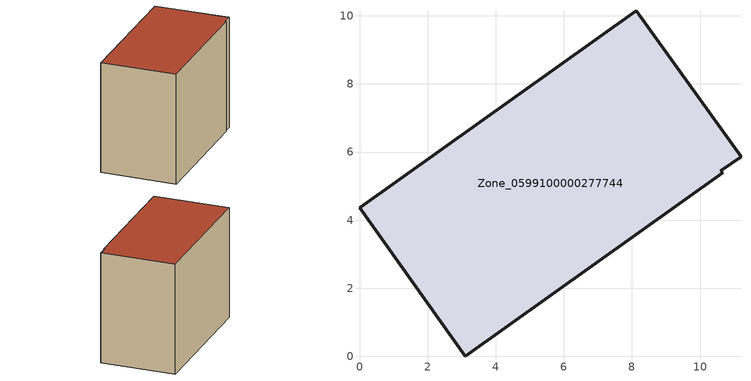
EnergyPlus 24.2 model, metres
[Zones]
Zone_0599100000277744
 floor ground (C_G): 10.66,5.38 3.11,0 0,4.36 8.13,10.15 11.2,5.86 10.61,5.45 z0
 wall outside (C_F): 0,4.36 3.11,0 10.66,5.38 10.61,5.45 11.2,5.86 8.13,10.15 0,4.36 z0:7.94
 roof outside (C_R): 3.11,0 10.66,5.38 10.61,5.45 11.2,5.86 8.13,10.15 0,4.36 z7.94
[BUILDING]
Pand.0599100000277744: North Axis=0; Terrain=City; Loads Convergence Tolerance Value=0.04; Temperature Convergence Tolerance Value=0.4; Solar Distribution=FullExterior; Maximum Number of Warmup Days=25; Minimum Number of Warmup Days=1
[Site:Location]
Rotterdam.The.Hague.AP_ZH_NLD Design_Conditions: Latitude=51.96; Longitude=4.45; Time Zone=1; Elevation=-4.5
[SITE:GROUNDTEMPERATURE:BUILDINGSURFACE]
18, 18, 18, 18, 18, 18, 18, 18, 18, 18, 18, 18
[MATERIAL] Thermal Absorptance=0.9; Solar Absorptance=0.7; Visible Absorptance=0.7
Name | Roughness | Thickness | Conductivity | Density | Specific Heat
G.TC.1975-1991 | MediumSmooth | 0.15 | 0.288461 | 540 | 1210
F.TC.1975-1991 | Rough | 0.3 | 0.230769 | 1920 | 840
R.TC.1975-1991 | MediumRough | 0.2 | 0.153846 | 1500 | 1000
[CONSTRUCTION]
C_G: G.TC.1975-1991
C_F: F.TC.1975-1991
C_R: R.TC.1975-1991
[ZONE]
Zone_0599100000277744: Type=1; Multiplier=1; Ceiling Height=Autocalculate; Volume=Autocalculate; Floor Area=autocalculate; Part of Total Floor Area=Yes
[ZONEINFILTRATION:DESIGNFLOWRATE]
Infil_Zone_0599100000277744: Zone or ZoneList or Space or SpaceList=Zone_0599100000277744; Schedule=AlwaysOn; Design Flow Rate Calculation Method=Flow/Area; Flow Rate per Floor Area=0.003; Constant Term Coefficient=1; Temperature Term Coefficient=0; Velocity Term Coefficient=0; Velocity Squared Term Coefficient=0
[HVACTEMPLATE:ZONE:IDEALLOADSAIRSYSTEM]
Zone_0599100000277744: Maximum Heating Supply Air Temperature=50; Minimum Cooling Supply Air Temperature=13; Maximum Heating Supply Air Humidity Ratio=0.0156; Minimum Cooling Supply Air Humidity Ratio=0.0077; Heating Limit=NoLimit; Cooling Limit=NoLimit; Dehumidification Control Type=ConstantSensibleHeatRatio; Cooling Sensible Heat Ratio=0.7; Dehumidification Setpoint=60; Humidification Control Type=None; Humidification Setpoint=30; Outdoor Air Method=None; Outdoor Air Flow Rate per Person=0.00944; Outdoor Air Flow Rate per Zone Floor Area=0; Outdoor Air Flow Rate per Zone=0; Demand Controlled Ventilation Type=None; Outdoor Air Economizer Type=NoEconomizer; Heat Recovery Type=None; Sensible Heat Recovery Effectiveness=0.7; Latent Heat Recovery Effectiveness=0.65
[ZONECONTROL:THERMOSTAT]
ThermostatControl_Zone_0599100000277744: Zone or ZoneList=Zone_0599100000277744; Control Type Schedule=DualSetpointControlType; Control 1=Thermostat_Zone_0599100000277744; Temperature Difference Between Cutout And Setpoint=0
[THERMOSTATSETPOINT:DUALSETPOINT]
Thermostat_Zone_0599100000277744: Heating Setpoint Temperature Schedule=HeatingSetpoint_Zone_0599100000277744; Cooling Setpoint Temperature Schedule=CoolingSetpoint_Zone_0599100000277744
[SCHEDULE:COMPACT]
HeatingSetpoint_Zone_0599100000277744: Through: 12/31, For: AllDays, Until: 24:00, 21
CoolingSetpoint_Zone_0599100000277744: Through: 12/31, For: AllDays, Until: 24:00, 24
DualSetpointControlType: Through: 12/31, For: AllDays, Until: 24:00, 4
AlwaysOn: Through: 12/31, For: AllDays, Until: 24:00, 1
